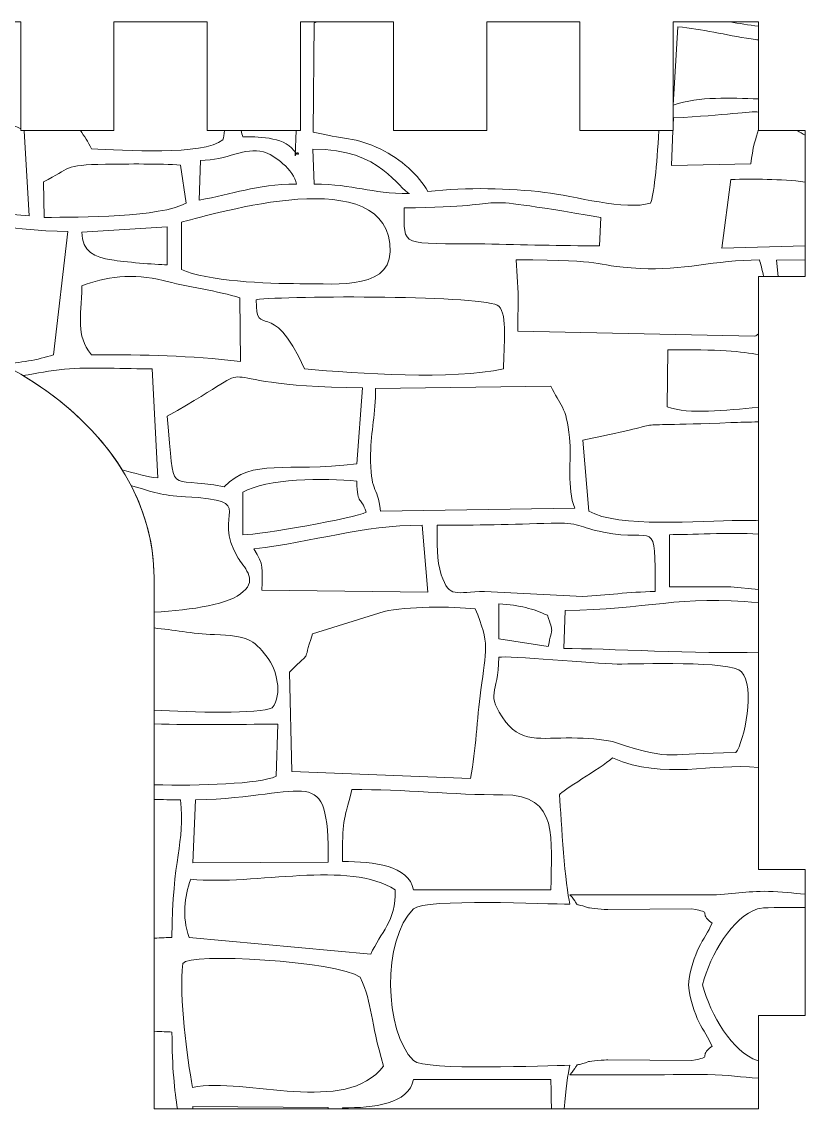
# Model space of a CAD drawing. Header units: millimetres. Extents: x 165 to 617, y -170 to 72.
# Drawn here: x 480.1 to 530.5, y -94.7 to -24.2 of the extents above; entities that cross this region are included whole.
import ezdxf

# ---------------------------------------------------------------- set-up
doc = ezdxf.new("R2010")
doc.units = ezdxf.units.MM
doc.header["$MEASUREMENT"] = 0
doc.layers.add('layer 1', color=7, linetype='Continuous')

msp = doc.modelspace()

# ---------------------------------------------------------------- linework, layer by layer
at = {"layer": 'layer 1', "color": 250, "lineweight": 9}
msp.add_open_spline([(488.5692, -94.1911), (488.5692, -94.1911), (527.4904, -94.1911), (527.4904, -94.1911), (527.4904, -94.1911), (527.4904, -94.1911), (527.4904, -88.1798), (527.4904, -88.1798), (527.4904, -88.1798), (527.4904, -88.1798), (530.4904, -88.1798), (530.4904, -88.1798), (530.4904, -88.1798), (530.4904, -88.1798), (530.4904, -78.7799), (530.4904, -78.7799), (530.4904, -78.7799), (530.4904, -78.7799), (527.4904, -78.7799), (527.4904, -78.7799), (527.4904, -78.7799), (527.4904, -78.7799), (527.4904, -40.591), (527.4904, -40.591), (527.4904, -40.591), (527.4904, -40.591), (530.4904, -40.591), (530.4904, -40.591), (530.4904, -40.591), (530.4904, -40.591), (530.4904, -31.1911), (530.4904, -31.1911), (530.4904, -31.1911), (530.4904, -31.1911), (527.4904, -31.1911), (527.4904, -31.1911), (527.4904, -31.1911), (527.4904, -31.1911), (527.4904, -24.1911), (527.4904, -24.1911), (527.4904, -24.1911), (527.4904, -24.1911), (521.9905, -24.1911), (521.9905, -24.1911), (521.9905, -24.1911), (521.9905, -24.1911), (521.9905, -31.1911), (521.9905, -31.1911), (521.9905, -31.1911), (521.9905, -31.1911), (515.9905, -31.1911), (515.9905, -31.1911), (515.9905, -31.1911), (515.9905, -31.1911), (515.9905, -24.1911), (515.9905, -24.1911), (515.9905, -24.1911), (515.9905, -24.1911), (509.9905, -24.1911), (509.9905, -24.1911), (509.9905, -24.1911), (509.9905, -24.1911), (509.9905, -31.1911), (509.9905, -31.1911), (509.9905, -31.1911), (509.9905, -31.1911), (503.9905, -31.1911), (503.9905, -31.1911), (503.9905, -31.1911), (503.9905, -31.1911), (503.9905, -24.1911), (503.9905, -24.1911), (503.9905, -24.1911), (503.9905, -24.1911), (497.9905, -24.1911), (497.9905, -24.1911), (497.9905, -24.1911), (497.9905, -24.1911), (497.9905, -31.1911), (497.9905, -31.1911), (497.9905, -31.1911), (497.9905, -31.1911), (491.9905, -31.1911), (491.9905, -31.1911), (491.9905, -31.1911), (491.9905, -31.1911), (491.9905, -24.1911), (491.9905, -24.1911), (491.9905, -24.1911), (491.9905, -24.1911), (485.9905, -24.1911), (485.9905, -24.1911), (485.9905, -24.1911), (485.9905, -24.1911), (485.9905, -31.1911), (485.9905, -31.1911), (485.9905, -31.1911), (485.9905, -31.1911), (479.9905, -31.1911), (479.9905, -31.1911), (479.9905, -31.1911), (479.9905, -31.1911), (479.9905, -24.1911), (479.9905, -24.1911), (479.9905, -24.1911), (479.9905, -24.1911), (473.9905, -24.1911), (473.9905, -24.1911), (473.9905, -24.1911), (473.9905, -24.1911), (473.9905, -31.1911), (473.9905, -31.1911), (473.9905, -31.1911), (473.9905, -31.1911), (467.9905, -31.1911), (467.9905, -31.1911), (467.9905, -31.1911), (467.9905, -31.1911), (467.9905, -24.1911), (467.9905, -24.1911), (467.9905, -24.1911), (467.9905, -24.1911), (461.9905, -24.1911), (461.9905, -24.1911), (461.9905, -24.1911), (461.9905, -24.1911), (461.9905, -31.1911), (461.9905, -31.1911), (461.9905, -31.1911), (461.9905, -31.1911), (455.9905, -31.1911), (455.9905, -31.1911), (455.9905, -31.1911), (455.9905, -31.1911), (455.9905, -24.1911), (455.9905, -24.1911), (455.9905, -24.1911), (455.9905, -24.1911), (449.9905, -24.1911), (449.9905, -24.1911), (449.9905, -24.1911), (449.9905, -24.1911), (449.9905, -31.1911), (449.9905, -31.1911), (449.9905, -31.1911), (449.9905, -31.1911), (443.9905, -31.1911), (443.9905, -31.1911), (443.9905, -31.1911), (443.9905, -31.1911), (443.9905, -24.1911), (443.9905, -24.1911), (443.9905, -24.1911), (443.9905, -24.1911), (437.9905, -24.1911), (437.9905, -24.1911), (437.9905, -24.1911), (437.9905, -24.1911), (437.9905, -31.1911), (437.9905, -31.1911), (437.9905, -31.1911), (437.9905, -31.1911), (431.9905, -31.1911), (431.9905, -31.1911), (431.9905, -31.1911), (431.9905, -31.1911), (431.9905, -24.1911), (431.9905, -24.1911), (431.9905, -24.1911), (431.9905, -24.1911), (425.9905, -24.1911), (425.9905, -24.1911), (425.9905, -24.1911), (425.9905, -24.1911), (425.9905, -31.1911), (425.9905, -31.1911), (425.9905, -31.1911), (425.9905, -31.1911), (419.9905, -31.1911), (419.9905, -31.1911), (419.9905, -31.1911), (419.9905, -31.1911), (419.9905, -24.1911), (419.9905, -24.1911), (419.9905, -24.1911), (419.9905, -24.1911), (413.9905, -24.1911), (413.9905, -24.1911), (413.9905, -24.1911), (413.9905, -24.1911), (413.9905, -31.1911), (413.9905, -31.1911), (413.9905, -31.1911), (413.9905, -31.1911), (407.9905, -31.1911), (407.9905, -31.1911), (407.9905, -31.1911), (407.9905, -31.1911), (407.9905, -24.1911), (407.9905, -24.1911), (407.9905, -24.1911), (407.9905, -24.1911), (402.4904, -24.1911), (402.4904, -24.1911), (402.4904, -24.1911), (402.4904, -24.1911), (402.4904, -31.1911), (402.4904, -31.1911), (402.4904, -31.1911), (402.4904, -31.1911), (399.4904, -31.1911), (399.4904, -31.1911), (399.4904, -31.1911), (399.4904, -31.1911), (399.4904, -40.591), (399.4904, -40.591), (399.4904, -40.591), (399.4904, -40.591), (402.4904, -40.591), (402.4904, -40.591), (402.4904, -40.591), (402.4904, -40.591), (402.4904, -78.7799), (402.4904, -78.7799), (402.4904, -78.7799), (402.4904, -78.7799), (399.4904, -78.7799), (399.4904, -78.7799), (399.4904, -78.7799), (399.4904, -78.7799), (399.4904, -88.1798), (399.4904, -88.1798), (399.4904, -88.1798), (399.4904, -88.1798), (402.4904, -88.1798), (402.4904, -88.1798), (402.4904, -88.1798), (402.4904, -88.1798), (402.4904, -94.1911), (402.4904, -94.1911), (402.4904, -94.1911), (402.4904, -94.1911), (441.4115, -94.1911), (441.4115, -94.1911), (441.4115, -94.1911), (441.4115, -94.1911), (441.4115, -59.9708), (441.4115, -59.9708), (441.4115, -59.9708), (441.4116, -50.5977), (451.9682, -42.9994), (464.9905, -42.9994), (464.9905, -42.9994), (478.0127, -42.9994), (488.5693, -50.5977), (488.5692, -59.9736), (488.5692, -59.9736), (488.5692, -59.9736), (488.5692, -94.1911), (488.5692, -94.1911)], degree=3, knots=[0, 0, 0, 0, 0.0151515, 0.0151515, 0.0151515, 0.0151515, 0.030303, 0.030303, 0.030303, 0.030303, 0.0454545, 0.0454545, 0.0454545, 0.0454545, 0.0606061, 0.0606061, 0.0606061, 0.0606061, 0.0757576, 0.0757576, 0.0757576, 0.0757576, 0.0909091, 0.0909091, 0.0909091, 0.0909091, 0.1060606, 0.1060606, 0.1060606, 0.1060606, 0.1212121, 0.1212121, 0.1212121, 0.1212121, 0.1363636, 0.1363636, 0.1363636, 0.1363636, 0.1515152, 0.1515152, 0.1515152, 0.1515152, 0.1666667, 0.1666667, 0.1666667, 0.1666667, 0.1818182, 0.1818182, 0.1818182, 0.1818182, 0.1969697, 0.1969697, 0.1969697, 0.1969697, 0.2121212, 0.2121212, 0.2121212, 0.2121212, 0.2272727, 0.2272727, 0.2272727, 0.2272727, 0.2424242, 0.2424242, 0.2424242, 0.2424242, 0.2575758, 0.2575758, 0.2575758, 0.2575758, 0.2727273, 0.2727273, 0.2727273, 0.2727273, 0.2878788, 0.2878788, 0.2878788, 0.2878788, 0.3030303, 0.3030303, 0.3030303, 0.3030303, 0.3181818, 0.3181818, 0.3181818, 0.3181818, 0.3333333, 0.3333333, 0.3333333, 0.3333333, 0.3484848, 0.3484848, 0.3484848, 0.3484848, 0.3636364, 0.3636364, 0.3636364, 0.3636364, 0.3787879, 0.3787879, 0.3787879, 0.3787879, 0.3939394, 0.3939394, 0.3939394, 0.3939394, 0.4090909, 0.4090909, 0.4090909, 0.4090909, 0.4242424, 0.4242424, 0.4242424, 0.4242424, 0.4393939, 0.4393939, 0.4393939, 0.4393939, 0.4545455, 0.4545455, 0.4545455, 0.4545455, 0.469697, 0.469697, 0.469697, 0.469697, 0.4848485, 0.4848485, 0.4848485, 0.4848485, 0.5, 0.5, 0.5, 0.5, 0.5151515, 0.5151515, 0.5151515, 0.5151515, 0.530303, 0.530303, 0.530303, 0.530303, 0.5454545, 0.5454545, 0.5454545, 0.5454545, 0.5606061, 0.5606061, 0.5606061, 0.5606061, 0.5757576, 0.5757576, 0.5757576, 0.5757576, 0.5909091, 0.5909091, 0.5909091, 0.5909091, 0.6060606, 0.6060606, 0.6060606, 0.6060606, 0.6212121, 0.6212121, 0.6212121, 0.6212121, 0.6363636, 0.6363636, 0.6363636, 0.6363636, 0.6515152, 0.6515152, 0.6515152, 0.6515152, 0.6666667, 0.6666667, 0.6666667, 0.6666667, 0.6818182, 0.6818182, 0.6818182, 0.6818182, 0.6969697, 0.6969697, 0.6969697, 0.6969697, 0.7121212, 0.7121212, 0.7121212, 0.7121212, 0.7272727, 0.7272727, 0.7272727, 0.7272727, 0.7424242, 0.7424242, 0.7424242, 0.7424242, 0.7575758, 0.7575758, 0.7575758, 0.7575758, 0.7727273, 0.7727273, 0.7727273, 0.7727273, 0.7878788, 0.7878788, 0.7878788, 0.7878788, 0.8030303, 0.8030303, 0.8030303, 0.8030303, 0.8181818, 0.8181818, 0.8181818, 0.8181818, 0.8333333, 0.8333333, 0.8333333, 0.8333333, 0.8484848, 0.8484848, 0.8484848, 0.8484848, 0.8636364, 0.8636364, 0.8636364, 0.8636364, 0.8787879, 0.8787879, 0.8787879, 0.8787879, 0.8939394, 0.8939394, 0.8939394, 0.8939394, 0.9090909, 0.9090909, 0.9090909, 0.9090909, 0.9242424, 0.9242424, 0.9242424, 0.9242424, 0.9393939, 0.9393939, 0.9393939, 0.9393939, 0.9545455, 0.9545455, 0.9545455, 0.9545455, 0.969697, 0.969697, 0.969697, 0.969697, 1, 1, 1, 1], dxfattribs=at)
at = {"layer": 'layer 1', "color": 177, "lineweight": 9}
for points, knots in [([(483.8406, -31.1911), (484.0725, -31.5413), (484.3194, -31.904), (484.5383, -32.3585), (484.5383, -32.3585), (486.5714, -32.4638), (491.7546, -32.8207), (493.0102, -31.7818), (493.0102, -31.7818), (493.048, -31.6293), (493.0778, -31.4289), (493.1008, -31.1911), (493.1008, -31.1911), (493.1008, -31.1911), (491.9905, -31.1911), (491.9905, -31.1911), (491.9905, -31.1911), (491.9905, -31.1911), (491.9905, -24.1911), (491.9905, -24.1911), (491.9905, -24.1911), (491.9905, -24.1911), (485.9905, -24.1911), (485.9905, -24.1911), (485.9905, -24.1911), (485.9905, -24.1911), (485.9905, -31.1911), (485.9905, -31.1911), (485.9905, -31.1911), (485.9905, -31.1911), (483.8406, -31.1911), (483.8406, -31.1911)], [0, 0, 0, 0, 0.1111111, 0.1111111, 0.1111111, 0.1111111, 0.2222222, 0.2222222, 0.2222222, 0.2222222, 0.3333333, 0.3333333, 0.3333333, 0.3333333, 0.4444444, 0.4444444, 0.4444444, 0.4444444, 0.5555556, 0.5555556, 0.5555556, 0.5555556, 0.6666667, 0.6666667, 0.6666667, 0.6666667, 0.7777778, 0.7777778, 0.7777778, 0.7777778, 1, 1, 1, 1]), ([(498.8731, -24.2583), (498.8731, -24.2583), (498.8115, -31.2867), (498.8115, -31.2867), (498.8115, -31.2867), (500.6406, -31.7389), (501.5928, -31.6099), (503.1667, -32.387), (503.1667, -32.387), (504.4472, -33.0193), (505.6333, -34.0768), (506.1954, -35.1074), (506.1954, -35.1074), (508.7637, -34.8365), (511.4217, -34.8917), (513.7329, -35.1706), (513.7329, -35.1706), (515.5735, -35.3927), (518.9712, -36.3612), (520.533, -35.8622), (520.533, -35.8622), (520.752, -35.4489), (520.9455, -33.4377), (521.072, -31.1911), (521.072, -31.1911), (521.072, -31.1911), (515.9905, -31.1911), (515.9905, -31.1911), (515.9905, -31.1911), (515.9905, -31.1911), (515.9905, -24.1911), (515.9905, -24.1911), (515.9905, -24.1911), (515.9905, -24.1911), (509.9905, -24.1911), (509.9905, -24.1911), (509.9905, -24.1911), (509.9905, -24.1911), (509.9905, -31.1911), (509.9905, -31.1911), (509.9905, -31.1911), (509.9905, -31.1911), (503.9905, -31.1911), (503.9905, -31.1911), (503.9905, -31.1911), (503.9905, -31.1911), (503.9905, -24.1911), (503.9905, -24.1911), (503.9905, -24.1911), (503.9905, -24.1911), (499.0641, -24.1911), (499.0641, -24.1911), (499.0641, -24.1911), (498.995, -24.213), (498.9311, -24.2354), (498.8731, -24.2583)], [0, 0, 0, 0, 0.0666667, 0.0666667, 0.0666667, 0.0666667, 0.1333333, 0.1333333, 0.1333333, 0.1333333, 0.2, 0.2, 0.2, 0.2, 0.2666667, 0.2666667, 0.2666667, 0.2666667, 0.3333333, 0.3333333, 0.3333333, 0.3333333, 0.4, 0.4, 0.4, 0.4, 0.4666667, 0.4666667, 0.4666667, 0.4666667, 0.5333333, 0.5333333, 0.5333333, 0.5333333, 0.6, 0.6, 0.6, 0.6, 0.6666667, 0.6666667, 0.6666667, 0.6666667, 0.7333333, 0.7333333, 0.7333333, 0.7333333, 0.8, 0.8, 0.8, 0.8, 0.8666667, 0.8666667, 0.8666667, 0.8666667, 1, 1, 1, 1]), ([(521.996, -29.551), (523.7457, -28.9627), (525.6557, -29.1155), (527.4904, -29.146), (527.4904, -29.146), (527.4904, -29.146), (527.4904, -25.3474), (527.4904, -25.3474), (527.4904, -25.3474), (527.3568, -25.335), (527.2001, -25.3192), (527.0167, -25.2915), (527.0167, -25.2915), (525.361, -25.0412), (523.8488, -24.643), (522.3012, -24.5116), (522.3012, -24.5116), (522.3012, -24.5116), (521.996, -29.551), (521.996, -29.551)], [0, 0, 0, 0, 0.1666667, 0.1666667, 0.1666667, 0.1666667, 0.3333333, 0.3333333, 0.3333333, 0.3333333, 0.5, 0.5, 0.5, 0.5, 0.6666667, 0.6666667, 0.6666667, 0.6666667, 1, 1, 1, 1]), ([(525.65, -24.1911), (526.2459, -24.2919), (526.8553, -24.3873), (527.4904, -24.471), (527.4904, -24.471), (527.4904, -24.471), (527.4904, -24.1911), (527.4904, -24.1911), (527.4904, -24.1911), (527.4904, -24.1911), (525.65, -24.1911), (525.65, -24.1911)], [0, 0, 0, 0, 0.25, 0.25, 0.25, 0.25, 0.5, 0.5, 0.5, 0.5, 1, 1, 1, 1]), ([(522.0082, -30.3702), (522.0082, -30.3702), (521.9905, -30.8335), (521.9905, -30.8335), (521.9905, -30.8335), (521.9905, -30.8335), (521.9905, -31.1911), (521.9905, -31.1911), (521.9905, -31.1911), (521.9905, -31.1911), (521.9768, -31.1911), (521.9768, -31.1911), (521.9768, -31.1911), (521.9768, -31.1911), (521.8912, -33.4329), (521.8912, -33.4329), (521.8912, -33.4329), (521.8912, -33.4329), (526.9962, -33.3259), (526.9962, -33.3259), (526.9962, -33.3259), (527.1063, -32.343), (527.3184, -31.6344), (527.4904, -31.1297), (527.4904, -31.1297), (527.4904, -31.1297), (527.4904, -30.0018), (527.4904, -30.0018), (527.4904, -30.0018), (526.9481, -29.9228), (525.4571, -30.2087), (522.0082, -30.3702)], [0, 0, 0, 0, 0.1111111, 0.1111111, 0.1111111, 0.1111111, 0.2222222, 0.2222222, 0.2222222, 0.2222222, 0.3333333, 0.3333333, 0.3333333, 0.3333333, 0.4444444, 0.4444444, 0.4444444, 0.4444444, 0.5555556, 0.5555556, 0.5555556, 0.5555556, 0.6666667, 0.6666667, 0.6666667, 0.6666667, 0.7777778, 0.7777778, 0.7777778, 0.7777778, 1, 1, 1, 1]), ([(474.166, -36.1674), (474.166, -36.1674), (480.5202, -36.6866), (480.5202, -36.6866), (480.5202, -36.6866), (480.5202, -36.6866), (480.2, -31.1967), (480.2, -31.1967), (480.2, -31.1967), (480.2, -31.1967), (480.1904, -31.1911), (480.1904, -31.1911), (480.1904, -31.1911), (480.1904, -31.1911), (479.9905, -31.1911), (479.9905, -31.1911), (479.9905, -31.1911), (479.9905, -31.1911), (479.9905, -31.0798), (479.9905, -31.0798), (479.9905, -31.0798), (478.9025, -30.5121), (477.447, -30.3323), (475.7419, -30.4467), (475.7419, -30.4467), (475.6036, -30.8753), (474.1619, -36.0935), (474.166, -36.1674)], [0, 0, 0, 0, 0.125, 0.125, 0.125, 0.125, 0.25, 0.25, 0.25, 0.25, 0.375, 0.375, 0.375, 0.375, 0.5, 0.5, 0.5, 0.5, 0.625, 0.625, 0.625, 0.625, 0.75, 0.75, 0.75, 0.75, 1, 1, 1, 1]), ([(494.1769, -31.1911), (494.2107, -31.3359), (494.2506, -31.4702), (494.2978, -31.5919), (494.2978, -31.5919), (495.1073, -31.5919), (496.8831, -31.5583), (497.5723, -32.4634), (497.5723, -32.4634), (498.0558, -33.0989), (497.8734, -32.2609), (497.6561, -32.8117), (497.6561, -32.8117), (497.6561, -32.8117), (497.7166, -31.1911), (497.7166, -31.1911), (497.7166, -31.1911), (497.7166, -31.1911), (494.1769, -31.1911), (494.1769, -31.1911)], [0, 0, 0, 0, 0.1666667, 0.1666667, 0.1666667, 0.1666667, 0.3333333, 0.3333333, 0.3333333, 0.3333333, 0.5, 0.5, 0.5, 0.5, 0.6666667, 0.6666667, 0.6666667, 0.6666667, 1, 1, 1, 1]), ([(529.9838, -31.1911), (530.1379, -31.2985), (530.3077, -31.3951), (530.4904, -31.4822), (530.4904, -31.4822), (530.4904, -31.4822), (530.4904, -31.1911), (530.4904, -31.1911), (530.4904, -31.1911), (530.4904, -31.1911), (529.9838, -31.1911), (529.9838, -31.1911)], [0, 0, 0, 0, 0.25, 0.25, 0.25, 0.25, 0.5, 0.5, 0.5, 0.5, 1, 1, 1, 1]), ([(491.5539, -33.1137), (491.5539, -33.1137), (491.4729, -35.6658), (491.4729, -35.6658), (491.4729, -35.6658), (493.6895, -35.3009), (495.051, -34.6426), (497.7376, -34.6419), (497.7376, -34.6419), (497.5855, -33.7224), (496.285, -32.7365), (495.6188, -32.557), (495.6188, -32.557), (494.4058, -32.2299), (493.2868, -33.1109), (491.5539, -33.1137)], [0, 0, 0, 0, 0.2, 0.2, 0.2, 0.2, 0.4, 0.4, 0.4, 0.4, 0.6, 0.6, 0.6, 0.6, 1, 1, 1, 1]), ([(498.8768, -34.6419), (501.5209, -34.6419), (502.4149, -35.2522), (505.0211, -35.2522), (505.0211, -35.2522), (504.3157, -35.0065), (503.2187, -32.3385), (498.8039, -32.3953), (498.8039, -32.3953), (498.8039, -32.3953), (498.8768, -34.6419), (498.8768, -34.6419)], [0, 0, 0, 0, 0.25, 0.25, 0.25, 0.25, 0.5, 0.5, 0.5, 0.5, 1, 1, 1, 1]), ([(490.3323, -37.0807), (490.3323, -37.0807), (490.3323, -40.1325), (490.3323, -40.1325), (490.3323, -40.1325), (491.9387, -40.8918), (495.8404, -41.0472), (497.9602, -41.048), (497.9602, -41.048), (500.4504, -41.0487), (504.1223, -41.491), (503.7595, -38.4648), (503.7595, -38.4648), (503.1103, -33.0539), (491.5064, -36.871), (490.3323, -37.0807)], [0, 0, 0, 0, 0.2, 0.2, 0.2, 0.2, 0.4, 0.4, 0.4, 0.4, 0.6, 0.6, 0.6, 0.6, 1, 1, 1, 1]), ([(481.4447, -34.491), (481.4447, -34.491), (481.4945, -36.777), (481.4945, -36.777), (481.4945, -36.777), (483.8762, -36.7772), (488.9801, -36.7755), (490.6406, -35.8607), (490.6406, -35.8607), (490.6406, -35.8607), (490.2825, -33.4095), (490.2825, -33.4095), (490.2825, -33.4095), (488.9698, -33.3229), (486.9071, -33.3351), (485.4373, -33.3591), (485.4373, -33.3591), (482.6663, -33.4043), (483.2252, -33.6008), (481.4447, -34.491)], [0, 0, 0, 0, 0.1666667, 0.1666667, 0.1666667, 0.1666667, 0.3333333, 0.3333333, 0.3333333, 0.3333333, 0.5, 0.5, 0.5, 0.5, 0.6666667, 0.6666667, 0.6666667, 0.6666667, 1, 1, 1, 1]), ([(525.1385, -38.7526), (525.1385, -38.7526), (530.4904, -38.6014), (530.4904, -38.6014), (530.4904, -38.6014), (530.4904, -38.6014), (530.4904, -34.5014), (530.4904, -34.5014), (530.4904, -34.5014), (528.9376, -34.3051), (527.1214, -34.3111), (525.7154, -34.334), (525.7154, -34.334), (525.7154, -34.334), (525.1385, -38.7526), (525.1385, -38.7526)], [0, 0, 0, 0, 0.2, 0.2, 0.2, 0.2, 0.4, 0.4, 0.4, 0.4, 0.6, 0.6, 0.6, 0.6, 1, 1, 1, 1]), ([(504.6688, -36.1654), (504.6688, -38.7944), (504.3647, -38.4103), (509.8617, -38.4926), (509.8617, -38.4926), (512.339, -38.5295), (514.7347, -38.6215), (517.2541, -38.6075), (517.2541, -38.6075), (517.2541, -38.6075), (517.3334, -36.779), (517.3334, -36.779), (517.3334, -36.779), (507.5109, -35.1474), (512.945, -36.11), (504.6688, -36.1654)], [0, 0, 0, 0, 0.2, 0.2, 0.2, 0.2, 0.4, 0.4, 0.4, 0.4, 0.6, 0.6, 0.6, 0.6, 1, 1, 1, 1]), ([(478.7936, -46.2114), (479.9379, -46.1489), (481.0563, -45.9662), (482.0998, -45.623), (482.0998, -45.623), (482.0998, -45.623), (483.0144, -37.6892), (483.0144, -37.6892), (483.0144, -37.6892), (479.5105, -37.6892), (473.9147, -36.5518), (471.1172, -37.0065), (471.1172, -37.0065), (470.5568, -38.9777), (470.6458, -41.503), (471.0097, -43.5583), (471.0097, -43.5583), (473.8492, -44.0967), (476.4793, -45.0064), (478.7936, -46.2114)], [0, 0, 0, 0, 0.1666667, 0.1666667, 0.1666667, 0.1666667, 0.3333333, 0.3333333, 0.3333333, 0.3333333, 0.5, 0.5, 0.5, 0.5, 0.6666667, 0.6666667, 0.6666667, 0.6666667, 1, 1, 1, 1]), ([(483.9302, -37.7309), (483.9269, -39.0056), (484.7355, -39.3406), (485.8458, -39.5193), (485.8458, -39.5193), (486.6589, -39.6501), (488.594, -39.823), (489.4203, -39.8273), (489.4203, -39.8273), (489.4203, -39.8273), (489.4203, -37.3843), (489.4203, -37.3843), (489.4203, -37.3843), (489.4203, -37.3843), (483.9302, -37.7309), (483.9302, -37.7309)], [0, 0, 0, 0, 0.2, 0.2, 0.2, 0.2, 0.4, 0.4, 0.4, 0.4, 0.6, 0.6, 0.6, 0.6, 1, 1, 1, 1]), ([(512.0161, -41.6542), (512.0161, -41.6542), (511.9896, -44.0979), (511.9896, -44.0979), (511.9896, -44.0979), (511.9896, -44.0979), (527.2415, -44.4309), (527.2415, -44.4309), (527.2415, -44.4309), (527.3341, -44.3952), (527.4166, -44.3454), (527.4904, -44.284), (527.4904, -44.284), (527.4904, -44.284), (527.4904, -40.591), (527.4904, -40.591), (527.4904, -40.591), (527.4904, -40.591), (527.8182, -40.591), (527.8182, -40.591), (527.8182, -40.591), (527.7274, -40.1338), (527.6248, -39.7487), (527.5488, -39.5193), (527.5488, -39.5193), (524.7093, -39.5193), (522.5325, -40.2316), (519.8977, -40.0701), (519.8977, -40.0701), (516.2802, -39.849), (518.1407, -39.5193), (511.8807, -39.5193), (511.8807, -39.5193), (511.8807, -39.5193), (512.0161, -41.6542), (512.0161, -41.6542)], [0, 0, 0, 0, 0.1, 0.1, 0.1, 0.1, 0.2, 0.2, 0.2, 0.2, 0.3, 0.3, 0.3, 0.3, 0.4, 0.4, 0.4, 0.4, 0.5, 0.5, 0.5, 0.5, 0.6, 0.6, 0.6, 0.6, 0.7, 0.7, 0.7, 0.7, 0.8, 0.8, 0.8, 0.8, 1, 1, 1, 1]), ([(530.4904, -39.5046), (530.4904, -39.5046), (528.639, -39.5316), (528.639, -39.5316), (528.639, -39.5316), (528.639, -39.5316), (528.7547, -40.591), (528.7547, -40.591), (528.7547, -40.591), (528.7547, -40.591), (530.4904, -40.591), (530.4904, -40.591), (530.4904, -40.591), (530.4904, -40.591), (530.4904, -39.5046), (530.4904, -39.5046)], [0, 0, 0, 0, 0.2, 0.2, 0.2, 0.2, 0.4, 0.4, 0.4, 0.4, 0.6, 0.6, 0.6, 0.6, 1, 1, 1, 1]), ([(483.9269, -41.1891), (483.8949, -43.3828), (483.4965, -44.2608), (484.537, -45.623), (484.537, -45.623), (488.1048, -45.623), (490.8096, -45.6756), (494.1265, -46.0588), (494.1265, -46.0588), (494.1265, -46.0588), (494.092, -41.9609), (494.092, -41.9609), (494.092, -41.9609), (492.7872, -41.5259), (490.5568, -41.223), (489.1488, -40.8444), (489.1488, -40.8444), (487.2709, -40.3393), (485.3347, -40.6249), (483.9269, -41.1891)], [0, 0, 0, 0, 0.1666667, 0.1666667, 0.1666667, 0.1666667, 0.3333333, 0.3333333, 0.3333333, 0.3333333, 0.5, 0.5, 0.5, 0.5, 0.6666667, 0.6666667, 0.6666667, 0.6666667, 1, 1, 1, 1]), ([(498.2646, -46.5381), (501.7309, -46.8346), (507.7664, -47.253), (511.0773, -46.5381), (511.0773, -46.5381), (511.0773, -45.0642), (511.3501, -43.0661), (510.7721, -42.498), (510.7721, -42.498), (510.079, -41.7858), (497.1096, -41.8073), (495.1389, -42.0798), (495.1389, -42.0798), (495.1898, -44.8095), (496.079, -41.677), (498.2646, -46.5381)], [0, 0, 0, 0, 0.2, 0.2, 0.2, 0.2, 0.4, 0.4, 0.4, 0.4, 0.6, 0.6, 0.6, 0.6, 1, 1, 1, 1]), ([(489.417, -49.5853), (489.9605, -55.0401), (489.2567, -53.336), (493.0794, -54.134), (493.0794, -54.134), (494.9372, -52.2354), (496.9777, -53.2307), (501.6213, -52.6386), (501.6213, -52.6386), (501.6213, -52.6386), (501.9848, -47.7591), (501.9848, -47.7591), (501.9848, -47.7591), (490.2779, -47.6227), (496.8377, -45.4173), (489.417, -49.5853)], [0, 0, 0, 0, 0.2, 0.2, 0.2, 0.2, 0.4, 0.4, 0.4, 0.4, 0.6, 0.6, 0.6, 0.6, 1, 1, 1, 1]), ([(521.6188, -48.9807), (523.0494, -49.4858), (525.3177, -49.2091), (527.4904, -49.0105), (527.4904, -49.0105), (527.4904, -49.0105), (527.4904, -45.6278), (527.4904, -45.6278), (527.4904, -45.6278), (526.4724, -45.4176), (524.8893, -45.2669), (521.6515, -45.3149), (521.6515, -45.3149), (521.6515, -45.3149), (521.6188, -48.9807), (521.6188, -48.9807)], [0, 0, 0, 0, 0.2, 0.2, 0.2, 0.2, 0.4, 0.4, 0.4, 0.4, 0.6, 0.6, 0.6, 0.6, 1, 1, 1, 1]), ([(486.5132, -53.0317), (487.3714, -53.2514), (488.0916, -53.4941), (488.8104, -53.5521), (488.8104, -53.5521), (488.8104, -53.5521), (488.4455, -46.5373), (488.4455, -46.5373), (488.4455, -46.5373), (486.7937, -46.5352), (484.4404, -46.3997), (482.808, -46.558), (482.808, -46.558), (481.8563, -46.65), (481.0483, -46.8263), (480.132, -46.9622), (480.132, -46.9622), (482.848, -48.602), (485.0436, -50.6738), (486.5132, -53.0317)], [0, 0, 0, 0, 0.1666667, 0.1666667, 0.1666667, 0.1666667, 0.3333333, 0.3333333, 0.3333333, 0.3333333, 0.5, 0.5, 0.5, 0.5, 0.6666667, 0.6666667, 0.6666667, 0.6666667, 1, 1, 1, 1]), ([(502.8394, -47.7907), (502.8346, -49.4379), (502.5382, -50.4975), (502.515, -52.0328), (502.515, -52.0328), (502.4766, -54.5977), (502.9518, -53.92), (503.1448, -55.689), (503.1448, -55.689), (503.1448, -55.689), (515.6553, -55.503), (515.6553, -55.503), (515.6553, -55.503), (515.1391, -54.2429), (515.4524, -52.3817), (515.3226, -50.9593), (515.3226, -50.9593), (515.14, -48.9562), (514.6865, -48.8524), (514.126, -47.6492), (514.126, -47.6492), (514.126, -47.6492), (502.8394, -47.7907), (502.8394, -47.7907)], [0, 0, 0, 0, 0.1428571, 0.1428571, 0.1428571, 0.1428571, 0.2857143, 0.2857143, 0.2857143, 0.2857143, 0.4285714, 0.4285714, 0.4285714, 0.4285714, 0.5714286, 0.5714286, 0.5714286, 0.5714286, 0.7142857, 0.7142857, 0.7142857, 0.7142857, 1, 1, 1, 1]), ([(527.4904, -49.9491), (526.8709, -49.9578), (526.2685, -49.9739), (525.7169, -49.9958), (525.7169, -49.9958), (517.6617, -50.317), (522.9809, -49.7611), (516.1736, -51.1173), (516.1736, -51.1173), (516.1736, -51.1173), (516.5645, -55.689), (516.5645, -55.689), (516.5645, -55.689), (518.4221, -56.7957), (523.6865, -56.3053), (526.3272, -56.2956), (526.3272, -56.2956), (526.696, -56.2943), (527.0856, -56.3002), (527.4904, -56.3123), (527.4904, -56.3123), (527.4904, -56.3123), (527.4904, -49.9491), (527.4904, -49.9491)], [0, 0, 0, 0, 0.1428571, 0.1428571, 0.1428571, 0.1428571, 0.2857143, 0.2857143, 0.2857143, 0.2857143, 0.4285714, 0.4285714, 0.4285714, 0.4285714, 0.5714286, 0.5714286, 0.5714286, 0.5714286, 0.7142857, 0.7142857, 0.7142857, 0.7142857, 1, 1, 1, 1]), ([(494.2978, -54.4673), (494.2978, -54.4673), (494.2978, -57.2139), (494.2978, -57.2139), (494.2978, -57.2139), (495.3858, -57.2139), (501.5312, -56.1577), (502.2316, -55.7556), (502.2316, -55.7556), (501.8887, -54.6924), (501.6861, -55.41), (501.6198, -53.7756), (501.6198, -53.7756), (499.5995, -53.5179), (495.7459, -53.625), (494.2978, -54.4673)], [0, 0, 0, 0, 0.2, 0.2, 0.2, 0.2, 0.4, 0.4, 0.4, 0.4, 0.6, 0.6, 0.6, 0.6, 1, 1, 1, 1]), ([(488.5692, -62.2073), (491.041, -62.0458), (493.4879, -61.7015), (494.301, -60.8744), (494.301, -60.8744), (495.2809, -60.144), (494.2773, -59.1864), (493.9894, -58.7263), (493.9894, -58.7263), (492.1249, -55.7461), (495.4675, -55.0426), (490.6006, -54.7709), (490.6006, -54.7709), (488.974, -54.6798), (488.5832, -54.4881), (487.1972, -54.0825), (487.1972, -54.0825), (487.1638, -54.0727), (487.1291, -54.0631), (487.0946, -54.0536), (487.0946, -54.0536), (488.0474, -55.8969), (488.5692, -57.8912), (488.5692, -59.9736), (488.5692, -59.9736), (488.5692, -59.9736), (488.5692, -62.2073), (488.5692, -62.2073)], [0, 0, 0, 0, 0.125, 0.125, 0.125, 0.125, 0.25, 0.25, 0.25, 0.25, 0.375, 0.375, 0.375, 0.375, 0.5, 0.5, 0.5, 0.5, 0.625, 0.625, 0.625, 0.625, 0.75, 0.75, 0.75, 0.75, 1, 1, 1, 1]), ([(509.8556, -60.8744), (509.8556, -60.8744), (516.1844, -61.1837), (516.1844, -61.1837), (516.1844, -61.1837), (517.7056, -61.1163), (519.1156, -60.8983), (520.8382, -60.8728), (520.8382, -60.8728), (520.8382, -55.8892), (520.9277, -57.75), (517.5023, -57.0554), (517.5023, -57.0554), (515.9344, -56.7378), (515.9654, -56.4004), (514.1417, -56.4686), (514.1417, -56.4686), (511.6412, -56.5615), (509.3087, -56.6007), (506.8037, -56.6007), (506.8037, -56.6007), (506.8037, -57.7636), (506.7443, -58.8568), (507.0653, -59.7896), (507.0653, -59.7896), (507.6086, -61.3671), (507.9764, -60.8744), (509.8556, -60.8744)], [0, 0, 0, 0, 0.125, 0.125, 0.125, 0.125, 0.25, 0.25, 0.25, 0.25, 0.375, 0.375, 0.375, 0.375, 0.5, 0.5, 0.5, 0.5, 0.625, 0.625, 0.625, 0.625, 0.75, 0.75, 0.75, 0.75, 1, 1, 1, 1]), ([(494.9944, -58.1276), (495.6779, -59.1735), (495.5143, -59.3521), (495.5194, -60.789), (495.5194, -60.789), (495.5194, -60.789), (506.1967, -60.9143), (506.1967, -60.9143), (506.1967, -60.9143), (506.1967, -60.9143), (505.831, -56.6054), (505.831, -56.6054), (505.831, -56.6054), (501.9275, -56.6007), (498.9056, -57.6722), (494.9944, -58.1276)], [0, 0, 0, 0, 0.2, 0.2, 0.2, 0.2, 0.4, 0.4, 0.4, 0.4, 0.6, 0.6, 0.6, 0.6, 1, 1, 1, 1]), ([(521.7503, -60.5694), (521.7503, -60.5694), (523.5818, -60.5674), (523.5818, -60.5674), (523.5818, -60.5674), (523.5818, -60.5674), (525.7147, -60.5694), (525.7147, -60.5694), (525.7147, -60.5694), (525.7147, -60.5694), (527.4904, -60.7376), (527.4904, -60.7376), (527.4904, -60.7376), (527.4904, -60.7376), (527.4904, -57.1738), (527.4904, -57.1738), (527.4904, -57.1738), (525.6063, -57.0629), (522.9988, -57.2111), (521.7503, -57.2111), (521.7503, -57.2111), (521.7503, -57.2111), (521.7503, -60.5694), (521.7503, -60.5694)], [0, 0, 0, 0, 0.1428571, 0.1428571, 0.1428571, 0.1428571, 0.2857143, 0.2857143, 0.2857143, 0.2857143, 0.4285714, 0.4285714, 0.4285714, 0.4285714, 0.5714286, 0.5714286, 0.5714286, 0.5714286, 0.7142857, 0.7142857, 0.7142857, 0.7142857, 1, 1, 1, 1]), ([(515.0397, -62.093), (515.0397, -62.093), (514.9513, -64.5358), (514.9513, -64.5358), (514.9513, -64.5358), (517.606, -64.5349), (523.6908, -64.9084), (527.4904, -64.7765), (527.4904, -64.7765), (527.4904, -64.7765), (527.4904, -61.5979), (527.4904, -61.5979), (527.4904, -61.5979), (522.5051, -61.0651), (520.2306, -62.058), (515.0397, -62.093)], [0, 0, 0, 0, 0.2, 0.2, 0.2, 0.2, 0.4, 0.4, 0.4, 0.4, 0.6, 0.6, 0.6, 0.6, 1, 1, 1, 1]), ([(498.7769, -63.6041), (498.0343, -65.7209), (498.8631, -64.4571), (497.3001, -66.0582), (497.3001, -66.0582), (497.3001, -66.0582), (497.444, -72.4645), (497.444, -72.4645), (497.444, -72.4645), (497.444, -72.4645), (508.938, -72.918), (508.938, -72.918), (508.938, -72.918), (509.3159, -70.9547), (509.3408, -69.2112), (509.6128, -67.209), (509.6128, -67.209), (509.9611, -64.6413), (510.1956, -64.2146), (509.2457, -61.9853), (509.2457, -61.9853), (507.7747, -61.83), (504.7959, -61.8153), (503.3963, -62.1647), (503.3963, -62.1647), (503.3963, -62.1647), (498.7769, -63.6041), (498.7769, -63.6041)], [0, 0, 0, 0, 0.125, 0.125, 0.125, 0.125, 0.25, 0.25, 0.25, 0.25, 0.375, 0.375, 0.375, 0.375, 0.5, 0.5, 0.5, 0.5, 0.625, 0.625, 0.625, 0.625, 0.75, 0.75, 0.75, 0.75, 1, 1, 1, 1]), ([(510.7693, -63.9247), (510.7693, -63.9247), (513.9558, -64.4061), (513.9558, -64.4061), (513.9558, -64.4061), (514.2037, -63.0362), (514.3071, -63.6382), (513.8979, -62.3979), (513.8979, -62.3979), (512.9438, -61.9714), (512.1916, -61.7646), (510.7707, -61.6572), (510.7707, -61.6572), (510.7707, -61.6572), (510.7693, -63.9247), (510.7693, -63.9247)], [0, 0, 0, 0, 0.2, 0.2, 0.2, 0.2, 0.4, 0.4, 0.4, 0.4, 0.6, 0.6, 0.6, 0.6, 1, 1, 1, 1]), ([(496.1826, -68.3603), (496.861, -67.5019), (496.4716, -65.8845), (495.8548, -65.0894), (495.8548, -65.0894), (494.9441, -63.915), (494.5787, -63.7266), (492.4658, -63.6465), (492.4658, -63.6465), (490.9838, -63.5907), (489.7986, -63.3321), (488.5692, -63.2193), (488.5692, -63.2193), (488.5692, -63.2193), (488.5692, -68.5102), (488.5692, -68.5102), (488.5692, -68.5102), (490.9941, -68.6504), (495.3918, -68.7689), (496.1826, -68.3603)], [0, 0, 0, 0, 0.1666667, 0.1666667, 0.1666667, 0.1666667, 0.3333333, 0.3333333, 0.3333333, 0.3333333, 0.5, 0.5, 0.5, 0.5, 0.6666667, 0.6666667, 0.6666667, 0.6666667, 1, 1, 1, 1]), ([(526.0235, -71.2454), (526.5782, -70.5699), (527.2861, -66.9301), (526.4003, -66.0517), (526.4003, -66.0517), (525.7289, -65.2981), (519.6999, -65.5498), (518.3839, -65.5419), (518.3839, -65.5419), (516.9238, -65.5334), (511.346, -64.9641), (510.7693, -65.1071), (510.7693, -65.1071), (510.7639, -67.5926), (509.8045, -67.349), (511.2242, -69.2779), (511.2242, -69.2779), (512.2903, -70.727), (513.8545, -70.2291), (515.8408, -70.3037), (515.8408, -70.3037), (516.7771, -70.3389), (517.7516, -70.4109), (518.3359, -70.6044), (518.3359, -70.6044), (522.1281, -71.8615), (521.5399, -71.2454), (526.0235, -71.2454)], [0, 0, 0, 0, 0.125, 0.125, 0.125, 0.125, 0.25, 0.25, 0.25, 0.25, 0.375, 0.375, 0.375, 0.375, 0.5, 0.5, 0.5, 0.5, 0.625, 0.625, 0.625, 0.625, 0.75, 0.75, 0.75, 0.75, 1, 1, 1, 1]), ([(488.5692, -73.3114), (491.506, -73.393), (495.3372, -73.2654), (496.4358, -72.7704), (496.4358, -72.7704), (496.4358, -72.7704), (496.5372, -69.4148), (496.5372, -69.4148), (496.5372, -69.4148), (493.8416, -69.4128), (491.1907, -69.494), (488.5692, -69.3876), (488.5692, -69.3876), (488.5692, -69.3876), (488.5692, -73.3114), (488.5692, -73.3114)], [0, 0, 0, 0, 0.2, 0.2, 0.2, 0.2, 0.4, 0.4, 0.4, 0.4, 0.6, 0.6, 0.6, 0.6, 1, 1, 1, 1]), ([(491.2473, -74.2925), (491.2473, -74.2925), (491.0668, -78.3399), (491.0668, -78.3399), (491.0668, -78.3399), (491.0668, -78.3399), (499.7918, -78.293), (499.7918, -78.293), (499.7918, -78.293), (499.7904, -71.6979), (498.6768, -74.1182), (491.2473, -74.2925)], [0, 0, 0, 0, 0.25, 0.25, 0.25, 0.25, 0.5, 0.5, 0.5, 0.5, 1, 1, 1, 1]), ([(522.9735, -86.1902), (523.2483, -83.9956), (524.0034, -83.3371), (524.4985, -82.2246), (524.4985, -82.2246), (523.5181, -81.5314), (524.6853, -81.5628), (523.1935, -81.3139), (523.1935, -81.3139), (523.1935, -81.3139), (517.7848, -81.3543), (517.7848, -81.3543), (517.7848, -81.3543), (517.6745, -81.3538), (516.6139, -81.2619), (516.5462, -81.2378), (516.5462, -81.2378), (515.3336, -80.8076), (516.1679, -81.357), (515.3476, -80.3962), (515.3476, -80.3962), (518.3003, -80.3962), (521.2527, -80.3951), (524.2055, -80.4027), (524.2055, -80.4027), (525.8552, -80.4071), (526.6259, -80.1422), (528.1368, -80.1804), (528.1368, -80.1804), (528.9478, -80.2009), (529.7158, -80.2948), (530.4904, -80.3669), (530.4904, -80.3669), (530.4904, -80.3669), (530.4904, -78.7799), (530.4904, -78.7799), (530.4904, -78.7799), (530.4904, -78.7799), (527.4904, -78.7799), (527.4904, -78.7799), (527.4904, -78.7799), (527.4904, -78.7799), (527.4904, -72.1993), (527.4904, -72.1993), (527.4904, -72.1993), (524.4309, -71.8845), (521.5018, -73.0491), (518.0914, -71.5884), (518.0914, -71.5884), (517.2656, -72.3057), (514.8007, -73.6887), (514.6793, -73.9669), (514.6793, -73.9669), (514.7787, -75.6717), (515.0482, -79.8515), (515.3446, -81.0029), (515.3446, -81.0029), (513.8798, -81.0029), (505.9943, -80.6167), (505.2787, -81.3081), (505.2787, -81.3081), (503.2627, -83.2557), (503.3574, -89.2159), (505.2787, -91.0721), (505.2787, -91.0721), (505.9943, -91.7635), (513.8798, -91.3773), (515.3446, -91.3773), (515.3446, -91.3773), (515.214, -91.8844), (515.0887, -92.9792), (514.9808, -94.1911), (514.9808, -94.1911), (514.9808, -94.1911), (527.4904, -94.1911), (527.4904, -94.1911), (527.4904, -94.1911), (527.4904, -94.1911), (527.4904, -92.1981), (527.4904, -92.1981), (527.4904, -92.1981), (526.37, -92.1633), (525.6032, -91.9738), (524.2055, -91.9775), (524.2055, -91.9775), (521.2527, -91.9851), (518.3003, -91.984), (515.3476, -91.984), (515.3476, -91.984), (516.1679, -91.0232), (515.3336, -91.5726), (516.5462, -91.1424), (516.5462, -91.1424), (516.6139, -91.1182), (517.6745, -91.0264), (517.7848, -91.0259), (517.7848, -91.0259), (517.7848, -91.0259), (523.1935, -91.0663), (523.1935, -91.0663), (523.1935, -91.0663), (524.6853, -90.8174), (523.5181, -90.8488), (524.4985, -90.1556), (524.4985, -90.1556), (524.0034, -89.0431), (523.2483, -88.3846), (522.9735, -86.1902)], [0, 0, 0, 0, 0.0357143, 0.0357143, 0.0357143, 0.0357143, 0.0714286, 0.0714286, 0.0714286, 0.0714286, 0.1071429, 0.1071429, 0.1071429, 0.1071429, 0.1428571, 0.1428571, 0.1428571, 0.1428571, 0.1785714, 0.1785714, 0.1785714, 0.1785714, 0.2142857, 0.2142857, 0.2142857, 0.2142857, 0.25, 0.25, 0.25, 0.25, 0.2857143, 0.2857143, 0.2857143, 0.2857143, 0.3214286, 0.3214286, 0.3214286, 0.3214286, 0.3571429, 0.3571429, 0.3571429, 0.3571429, 0.3928571, 0.3928571, 0.3928571, 0.3928571, 0.4285714, 0.4285714, 0.4285714, 0.4285714, 0.4642857, 0.4642857, 0.4642857, 0.4642857, 0.5, 0.5, 0.5, 0.5, 0.5357143, 0.5357143, 0.5357143, 0.5357143, 0.5714286, 0.5714286, 0.5714286, 0.5714286, 0.6071429, 0.6071429, 0.6071429, 0.6071429, 0.6428571, 0.6428571, 0.6428571, 0.6428571, 0.6785714, 0.6785714, 0.6785714, 0.6785714, 0.7142857, 0.7142857, 0.7142857, 0.7142857, 0.75, 0.75, 0.75, 0.75, 0.7857143, 0.7857143, 0.7857143, 0.7857143, 0.8214286, 0.8214286, 0.8214286, 0.8214286, 0.8571429, 0.8571429, 0.8571429, 0.8571429, 0.8928571, 0.8928571, 0.8928571, 0.8928571, 0.9285714, 0.9285714, 0.9285714, 0.9285714, 1, 1, 1, 1]), ([(500.7034, -78.261), (502.7467, -78.261), (504.966, -78.4943), (505.2801, -80.091), (505.2801, -80.091), (505.2801, -80.091), (514.1276, -80.091), (514.1276, -80.091), (514.1276, -80.091), (514.1276, -76.8116), (514.7045, -73.9556), (511.0362, -73.9633), (511.0362, -73.9633), (507.8173, -73.9694), (504.6716, -73.6026), (501.3151, -73.6245), (501.3151, -73.6245), (500.7465, -75.7765), (500.7034, -75.5666), (500.7034, -78.261)], [0, 0, 0, 0, 0.1666667, 0.1666667, 0.1666667, 0.1666667, 0.3333333, 0.3333333, 0.3333333, 0.3333333, 0.5, 0.5, 0.5, 0.5, 0.6666667, 0.6666667, 0.6666667, 0.6666667, 1, 1, 1, 1]), ([(488.5692, -83.1919), (489.0384, -83.1717), (489.4341, -83.1524), (489.7254, -83.1415), (489.7254, -83.1415), (489.7254, -78.0112), (490.5877, -77.1231), (490.2832, -74.294), (490.2832, -74.294), (489.6631, -74.2785), (489.0941, -74.268), (488.5692, -74.2618), (488.5692, -74.2618), (488.5692, -74.2618), (488.5692, -83.1919), (488.5692, -83.1919)], [0, 0, 0, 0, 0.2, 0.2, 0.2, 0.2, 0.4, 0.4, 0.4, 0.4, 0.6, 0.6, 0.6, 0.6, 1, 1, 1, 1]), ([(490.9318, -79.398), (490.5245, -80.5547), (490.3596, -81.7635), (490.823, -83.1397), (490.823, -83.1397), (490.823, -83.1397), (502.5238, -84.2263), (502.5238, -84.2263), (502.5238, -84.2263), (503.1582, -82.7984), (504.1536, -82.1447), (504.0887, -80.0882), (504.0887, -80.0882), (501.1685, -78.1272), (495.0611, -79.8169), (490.9318, -79.398)], [0, 0, 0, 0, 0.2, 0.2, 0.2, 0.2, 0.4, 0.4, 0.4, 0.4, 0.6, 0.6, 0.6, 0.6, 1, 1, 1, 1]), ([(530.4904, -81.2122), (528.9802, -81.1989), (527.6992, -81.2137), (527.4321, -81.3024), (527.4321, -81.3024), (525.8218, -81.8365), (524.3912, -84.233), (523.8853, -86.1902), (523.8853, -86.1902), (524.3912, -88.1472), (525.8218, -90.5437), (527.4321, -91.0778), (527.4321, -91.0778), (527.4478, -91.083), (527.468, -91.0879), (527.4904, -91.0926), (527.4904, -91.0926), (527.4904, -91.0926), (527.4904, -88.1798), (527.4904, -88.1798), (527.4904, -88.1798), (527.4904, -88.1798), (530.4904, -88.1798), (530.4904, -88.1798), (530.4904, -88.1798), (530.4904, -88.1798), (530.4904, -81.2122), (530.4904, -81.2122)], [0, 0, 0, 0, 0.125, 0.125, 0.125, 0.125, 0.25, 0.25, 0.25, 0.25, 0.375, 0.375, 0.375, 0.375, 0.5, 0.5, 0.5, 0.5, 0.625, 0.625, 0.625, 0.625, 0.75, 0.75, 0.75, 0.75, 1, 1, 1, 1]), ([(491.0438, -92.8022), (490.703, -90.9023), (490.1595, -86.9863), (490.4282, -84.822), (490.4282, -84.822), (490.77, -84.1083), (500.3354, -84.6574), (501.8445, -85.707), (501.8445, -85.707), (502.6839, -87.5657), (502.4463, -88.387), (503.3452, -91.43), (503.3452, -91.43), (500.9004, -94.6513), (494.5009, -92.1141), (491.0438, -92.8022)], [0, 0, 0, 0, 0.2, 0.2, 0.2, 0.2, 0.4, 0.4, 0.4, 0.4, 0.6, 0.6, 0.6, 0.6, 1, 1, 1, 1]), ([(488.5692, -89.1883), (489.0384, -89.2085), (489.4341, -89.2278), (489.7254, -89.2387), (489.7254, -89.2387), (489.7254, -91.5743), (489.9041, -93.0306), (490.0701, -94.1911), (490.0701, -94.1911), (490.0701, -94.1911), (488.5692, -94.1911), (488.5692, -94.1911), (488.5692, -94.1911), (488.5692, -94.1911), (488.5692, -89.1883), (488.5692, -89.1883)], [0, 0, 0, 0, 0.2, 0.2, 0.2, 0.2, 0.4, 0.4, 0.4, 0.4, 0.6, 0.6, 0.6, 0.6, 1, 1, 1, 1]), ([(500.7034, -94.1192), (502.7467, -94.1192), (504.966, -93.8858), (505.2801, -92.2891), (505.2801, -92.2891), (505.2801, -92.2891), (514.1276, -92.2891), (514.1276, -92.2891), (514.1276, -92.2891), (514.1276, -92.9467), (514.1508, -93.5872), (514.1583, -94.1911), (514.1583, -94.1911), (514.1583, -94.1911), (500.7034, -94.1911), (500.7034, -94.1911), (500.7034, -94.1911), (500.7034, -94.1911), (500.7034, -94.1192), (500.7034, -94.1192)], [0, 0, 0, 0, 0.1666667, 0.1666667, 0.1666667, 0.1666667, 0.3333333, 0.3333333, 0.3333333, 0.3333333, 0.5, 0.5, 0.5, 0.5, 0.6666667, 0.6666667, 0.6666667, 0.6666667, 1, 1, 1, 1]), ([(491.0735, -94.1911), (491.0735, -94.1911), (491.0668, -94.0403), (491.0668, -94.0403), (491.0668, -94.0403), (491.0668, -94.0403), (499.7918, -94.0872), (499.7918, -94.0872), (499.7918, -94.0872), (499.7918, -94.0872), (499.7915, -94.1911), (499.7915, -94.1911), (499.7915, -94.1911), (499.7915, -94.1911), (491.0735, -94.1911), (491.0735, -94.1911)], [0, 0, 0, 0, 0.2, 0.2, 0.2, 0.2, 0.4, 0.4, 0.4, 0.4, 0.6, 0.6, 0.6, 0.6, 1, 1, 1, 1])]:
    msp.add_open_spline(points, degree=3, knots=knots, dxfattribs=at)

doc.saveas('drawing.dxf')
